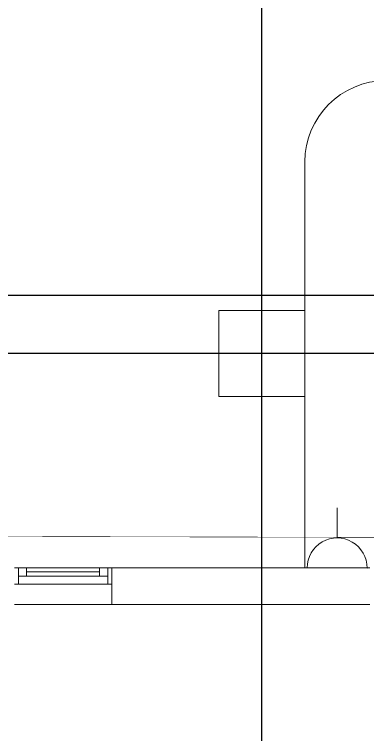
# Model space of a CAD drawing. Header units: metres. Extents: x 75097 to 220695, y -1557923 to -1361206.
# Drawn here: x 121238 to 123415, y -1471984 to -1467550 of the extents above; entities that cross this region are included whole.
import ezdxf

# ---------------------------------------------------------------- set-up
doc = ezdxf.new("R2010")
doc.units = ezdxf.units.M
doc.layers.get('0').update_dxf_attribs({"lineweight": 0})
for name, color, linetype, lineweight in [('A-100 - Copy$0$Aluminum', 8, 'Continuous', 0), ('A-100 - Copy$0$Medical Equipment and Furniture', 8, 'Continuous', 0), ('A-100 - Copy$0$Proj', 8, 'Continuous', 0), ('A-100 - Copy$0$Structure', 8, 'Continuous', 9), ('A-100 - Copy$0$Walls', 8, 'Continuous', 0), ('E-LG', 245, 'Continuous', 30)]:
    doc.layers.add(name, color=color, linetype=linetype, lineweight=lineweight)
doc.layers.add('A-100 - Copy$0$axes', color=8, linetype='Continuous')
doc.layers.add('E-POWR', color=7, linetype='Continuous', lineweight=9, true_color=0x4e7e3e)

# ---------------------------------------------------------------- blocks, each defined once
blk = doc.blocks.new('NORMAL SOCKET')
at = {"layer": 'E-POWR'}
for p, q in [((0, 307.7), (0, 615.4)), ((-307.7, 0), (307.7, 0))]:
    blk.add_line(p, q, dxfattribs=at)
blk.add_ellipse((0, 0), major_axis=(32.8, 305.9), ratio=1, start_param=4.81904, end_param=7.960633, dxfattribs=at)
blk = doc.blocks.new('A-100 - Copy')
at = {"layer": 'A-100 - Copy$0$Aluminum'}
for p, q in [((121838.3, -1470957.7), (121238.3, -1470957.7)), ((121263.3, -1471057.7), (121263.3, -1470957.7)), ((121313.3, -1471007.7), (121313.3, -1470957.7)), ((121313.3, -1470982.7), (121763.3, -1470982.7)), ((121763.3, -1471007.7), (121763.3, -1470957.7)), ((121813.3, -1471057.7), (121813.3, -1470957.7)), ((121813.3, -1471007.7), (121263.3, -1471007.7)), ((121838.3, -1471057.7), (121238.3, -1471057.7))]:
    blk.add_line(p, q, dxfattribs=at)
at = {"layer": 'A-100 - Copy$0$axes'}
for p, q in [((122763.3, -1477297.4, 0), (122763.3, -1387547.7, 0)), ((215795, -1469637.7, 2.4), (83877.8, -1469637.7, 2.4))]:
    blk.add_line(p, q, dxfattribs=at)
at = {"layer": 'A-100 - Copy$0$Medical Equipment and Furniture'}
blk.add_line((123028.3, -1468457.7, 0), (123028.3, -1470957.7, 0), dxfattribs=at)
blk.add_arc((123528.3, -1468457.7, 0), 500, 90, 180, dxfattribs=at)
at = {"layer": 'A-100 - Copy$0$Proj'}
blk.add_line((121238.3, -1471182.7), (121838.3, -1471182.7), dxfattribs=at)
at = {"layer": 'A-100 - Copy$0$Structure', "elevation": 0}
blk.add_lwpolyline([(122498.3, -1469902.7), (123028.3, -1469902.7), (123028.3, -1469372.7), (122498.3, -1469372.7)], close=True, dxfattribs=at)
at = {"layer": 'A-100 - Copy$0$Walls'}
for p, q in [((121838.3, -1470957.7), (123428.3, -1470957.7)), ((121838.3, -1470957.7), (121838.3, -1471182.7)), ((123428.3, -1471182.7), (121838.3, -1471182.7))]:
    blk.add_line(p, q, dxfattribs=at)

msp = doc.modelspace()

# ---------------------------------------------------------------- linework, layer by layer
at = {"layer": 'E-LG', "color": 1}
msp.add_lwpolyline([(95918.6, -1465252.9), (115237, -1465252.9), (115237, -1465905.8), (115312.2, -1465951), (115227.4, -1465994.9), (115227.4, -1468887.4), (115353.3, -1468943.6), (115222.3, -1468991.3), (115222.3, -1469278.5), (117688, -1469278.5), (117688, -1457043.1), (117707.4, -1457137.3), (119892.6, -1457137.3), (120092.1, -1457027.5), (120092.1, -1469278.5), (145729.7, -1469278.5), (145828.3, -1469612.5), (145828.3, -1469267.5), (145828.3, -1465482), (145334.4, -1465482), (145278.1, -1465376.4)], dxfattribs=at)
at = {"layer": 'E-POWR', "const_width": 3, "elevation": 0}
msp.add_lwpolyline([(115563.3, -1469153.6), (115563.3, -1470751.5), (126478.5, -1470776.2), (127259, -1470773.1), (129500.1, -1470778.2), (132911.8, -1470778.2), (132911.9, -1467788.1)], dxfattribs=at)

# ---------------------------------------------------------------- block references
at = {"layer": 'E-POWR', "color": 85, "xscale": 0.6, "yscale": 0.6, "zscale": 0.6, "rotation": 359.8701691651191}
msp.add_blockref('NORMAL SOCKET', (123227.1, -1470957.7), dxfattribs=at)

# ---------------------------------------------------------------- next in the draw order: block references
msp.add_blockref('A-100 - Copy', (0, 0))

doc.saveas('drawing.dxf')
